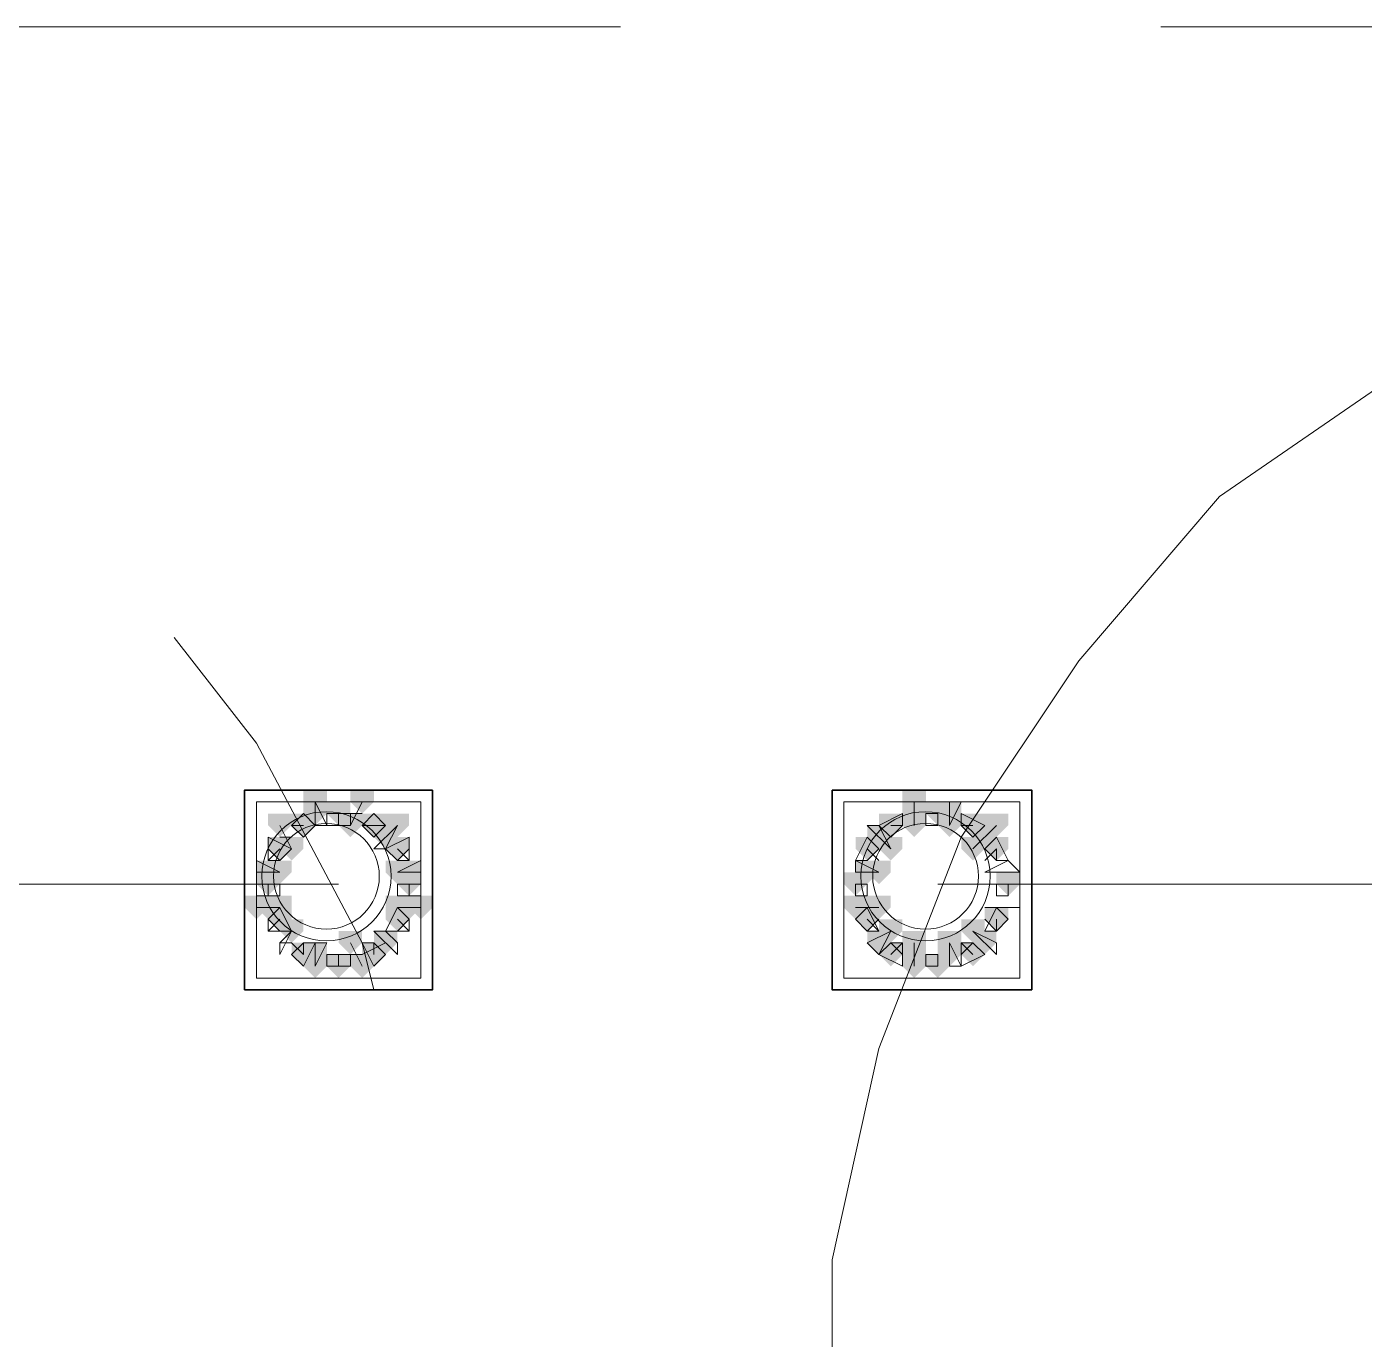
# Model space of a CAD drawing. Header units: millimetres. Extents: x 2315 to 4619, y 1334 to 1897.
# Drawn here: x 3811.87 to 3818.82, y 1554.84 to 1561.67 of the extents above; entities that cross this region are included whole.
import ezdxf

# ---------------------------------------------------------------- set-up
doc = ezdxf.new("R2010")
doc.units = ezdxf.units.MM
doc.linetypes.add('PDF_IMPORT', pattern=[1, 0.8, -0.2])
for name, color, linetype, true_color in [('PDF_10', 7, 'Continuous', 0x00b85c), ('PDF_AXIS', 7, 'Continuous', 0x00b85c), ('PDF_柱构件', 7, 'Continuous', 0x00b85c), ('PDF_转运站初步方案', 7, 'Continuous', 0x00b85c)]:
    doc.layers.add(name, color=color, linetype=linetype, true_color=true_color)
doc.layers.add('PDF_中心线层', color=1, linetype='Continuous')
doc.layers.add('PDF_粗实线层', color=7, linetype='Continuous')

msp = doc.modelspace()

# ---------------------------------------------------------------- hatches: boundary and pattern name
at = {"layer": 'PDF_10', "transparency": 33554559}
for points in [[(3813.4873, 1557.6385), (3813.4262, 1557.6385), (3813.4262, 1557.5774), (3813.4873, 1557.5163), (3813.5484, 1557.5774), (3813.5484, 1557.6385)], [(3813.4873, 1557.6385), (3813.4262, 1557.6385), (3813.4262, 1557.5774), (3813.4873, 1557.5163), (3813.5484, 1557.5774), (3813.5484, 1557.6385)], [(3816.6025, 1557.6385), (3816.5414, 1557.6385), (3816.5414, 1557.5774), (3816.6025, 1557.5163), (3816.6635, 1557.5774), (3816.6635, 1557.6385)], [(3816.6025, 1557.6385), (3816.5414, 1557.6385), (3816.5414, 1557.5774), (3816.6025, 1557.5163), (3816.6635, 1557.5774), (3816.6635, 1557.6385)], [(3813.3041, 1557.5774), (3813.243, 1557.5774), (3813.243, 1557.5163), (3813.3041, 1557.4552), (3813.3652, 1557.5163), (3813.3652, 1557.5774)], [(3813.3041, 1557.5774), (3813.243, 1557.5774), (3813.243, 1557.5163), (3813.3041, 1557.4552), (3813.3652, 1557.5163), (3813.3652, 1557.5774)], [(3813.3041, 1557.5774), (3813.243, 1557.5774), (3813.243, 1557.5163), (3813.3041, 1557.4552), (3813.3652, 1557.5163), (3813.3652, 1557.5774)], [(3813.6706, 1557.5774), (3813.6095, 1557.5774), (3813.6095, 1557.5163), (3813.6706, 1557.4552), (3813.7316, 1557.5163), (3813.7316, 1557.5774)], [(3813.6706, 1557.5774), (3813.6095, 1557.5774), (3813.6095, 1557.5163), (3813.6706, 1557.4552), (3813.7316, 1557.5163), (3813.7316, 1557.5774)], [(3813.6706, 1557.5774), (3813.6095, 1557.5774), (3813.6095, 1557.5163), (3813.6706, 1557.4552), (3813.7316, 1557.5163), (3813.7316, 1557.5774)], [(3816.3581, 1557.5774), (3816.297, 1557.5774), (3816.297, 1557.5163), (3816.3581, 1557.4552), (3816.4192, 1557.5163), (3816.4192, 1557.5774)], [(3816.3581, 1557.5774), (3816.297, 1557.5774), (3816.297, 1557.5163), (3816.3581, 1557.4552), (3816.4192, 1557.5163), (3816.4192, 1557.5774)], [(3816.7857, 1557.5774), (3816.7246, 1557.5774), (3816.7246, 1557.5163), (3816.7857, 1557.4552), (3816.8468, 1557.5163), (3816.8468, 1557.5774)], [(3816.7857, 1557.5774), (3816.7246, 1557.5774), (3816.7246, 1557.5163), (3816.7857, 1557.4552), (3816.8468, 1557.5163), (3816.8468, 1557.5774)], [(3813.1819, 1557.4552), (3813.1208, 1557.4552), (3813.1208, 1557.3941), (3813.1819, 1557.333), (3813.243, 1557.3941), (3813.243, 1557.4552)], [(3813.1819, 1557.4552), (3813.1208, 1557.4552), (3813.1208, 1557.3941), (3813.1819, 1557.333), (3813.243, 1557.3941), (3813.243, 1557.4552)], [(3813.7927, 1557.4552), (3813.7316, 1557.4552), (3813.7316, 1557.3941), (3813.7927, 1557.333), (3813.8538, 1557.3941), (3813.8538, 1557.4552)], [(3813.7927, 1557.4552), (3813.7316, 1557.4552), (3813.7316, 1557.3941), (3813.7927, 1557.333), (3813.8538, 1557.3941), (3813.8538, 1557.4552)], [(3816.236, 1557.4552), (3816.1749, 1557.4552), (3816.1749, 1557.3941), (3816.236, 1557.333), (3816.297, 1557.3941), (3816.297, 1557.4552)], [(3816.236, 1557.4552), (3816.1749, 1557.4552), (3816.1749, 1557.3941), (3816.236, 1557.333), (3816.297, 1557.3941), (3816.297, 1557.4552)], [(3816.9079, 1557.4552), (3816.8468, 1557.4552), (3816.8468, 1557.3941), (3816.9079, 1557.333), (3816.9689, 1557.3941), (3816.9689, 1557.4552)], [(3816.9079, 1557.4552), (3816.8468, 1557.4552), (3816.8468, 1557.3941), (3816.9079, 1557.333), (3816.9689, 1557.3941), (3816.9689, 1557.4552)], [(3813.1208, 1557.272), (3813.0597, 1557.272), (3813.0597, 1557.2109), (3813.1208, 1557.1498), (3813.1819, 1557.2109), (3813.1819, 1557.272)], [(3813.1208, 1557.272), (3813.0597, 1557.272), (3813.0597, 1557.2109), (3813.1208, 1557.1498), (3813.1819, 1557.2109), (3813.1819, 1557.272)], [(3813.8538, 1557.272), (3813.7927, 1557.272), (3813.7927, 1557.2109), (3813.8538, 1557.1498), (3813.9149, 1557.2109), (3813.9149, 1557.272)], [(3813.8538, 1557.272), (3813.7927, 1557.272), (3813.7927, 1557.2109), (3813.8538, 1557.1498), (3813.9149, 1557.2109), (3813.9149, 1557.272)], [(3813.8538, 1557.272), (3813.7927, 1557.272), (3813.7927, 1557.2109), (3813.8538, 1557.1498), (3813.9149, 1557.2109), (3813.9149, 1557.272)], [(3816.1749, 1557.272), (3816.1138, 1557.272), (3816.1138, 1557.2109), (3816.1749, 1557.1498), (3816.236, 1557.2109), (3816.236, 1557.272)], [(3816.1749, 1557.272), (3816.1138, 1557.272), (3816.1138, 1557.2109), (3816.1749, 1557.1498), (3816.236, 1557.2109), (3816.236, 1557.272)], [(3816.9689, 1557.272), (3816.9079, 1557.272), (3816.9079, 1557.2109), (3816.9689, 1557.1498), (3817.03, 1557.2109), (3817.03, 1557.272)], [(3816.9689, 1557.272), (3816.9079, 1557.272), (3816.9079, 1557.2109), (3816.9689, 1557.1498), (3817.03, 1557.2109), (3817.03, 1557.272)], [(3813.1819, 1557.0887), (3813.1208, 1557.0887), (3813.1208, 1557.0276), (3813.1819, 1556.9666), (3813.243, 1557.0276), (3813.243, 1557.0887)], [(3813.1819, 1557.0887), (3813.1208, 1557.0887), (3813.1208, 1557.0276), (3813.1819, 1556.9666), (3813.243, 1557.0276), (3813.243, 1557.0887)], [(3813.7927, 1557.0887), (3813.7316, 1557.0887), (3813.7316, 1557.0276), (3813.7927, 1556.9666), (3813.8538, 1557.0276), (3813.8538, 1557.0887)], [(3813.7927, 1557.0887), (3813.7316, 1557.0887), (3813.7316, 1557.0276), (3813.7927, 1556.9666), (3813.8538, 1557.0276), (3813.8538, 1557.0887)], [(3816.236, 1557.0887), (3816.1749, 1557.0887), (3816.1749, 1557.0276), (3816.236, 1556.9666), (3816.297, 1557.0276), (3816.297, 1557.0887)], [(3816.236, 1557.0887), (3816.1749, 1557.0887), (3816.1749, 1557.0276), (3816.236, 1556.9666), (3816.297, 1557.0276), (3816.297, 1557.0887)], [(3816.9079, 1557.0887), (3816.8468, 1557.0887), (3816.8468, 1557.0276), (3816.9079, 1556.9666), (3816.9689, 1557.0276), (3816.9689, 1557.0887)], [(3816.9079, 1557.0887), (3816.8468, 1557.0887), (3816.8468, 1557.0276), (3816.9079, 1556.9666), (3816.9689, 1557.0276), (3816.9689, 1557.0887)], [(3813.3041, 1556.9055), (3813.243, 1556.9055), (3813.243, 1556.8444), (3813.3041, 1556.7833), (3813.3652, 1556.8444), (3813.3652, 1556.9055)], [(3813.3041, 1556.9055), (3813.243, 1556.9055), (3813.243, 1556.8444), (3813.3041, 1556.7833), (3813.3652, 1556.8444), (3813.3652, 1556.9055)], [(3813.6706, 1556.9055), (3813.6095, 1556.9055), (3813.6095, 1556.8444), (3813.6706, 1556.7833), (3813.7316, 1556.8444), (3813.7316, 1556.9055)], [(3813.6706, 1556.9055), (3813.6095, 1556.9055), (3813.6095, 1556.8444), (3813.6706, 1556.7833), (3813.7316, 1556.8444), (3813.7316, 1556.9055)], [(3816.3581, 1556.9055), (3816.297, 1556.9055), (3816.297, 1556.8444), (3816.3581, 1556.7833), (3816.4192, 1556.8444), (3816.4192, 1556.9055)], [(3816.3581, 1556.9055), (3816.297, 1556.9055), (3816.297, 1556.8444), (3816.3581, 1556.7833), (3816.4192, 1556.8444), (3816.4192, 1556.9055)], [(3816.7857, 1556.9055), (3816.7246, 1556.9055), (3816.7246, 1556.8444), (3816.7857, 1556.7833), (3816.8468, 1556.8444), (3816.8468, 1556.9055)], [(3816.7857, 1556.9055), (3816.7246, 1556.9055), (3816.7246, 1556.8444), (3816.7857, 1556.7833), (3816.8468, 1556.8444), (3816.8468, 1556.9055)], [(3813.4873, 1556.8444), (3813.4262, 1556.8444), (3813.4262, 1556.7833), (3813.4873, 1556.7222), (3813.5484, 1556.7833), (3813.5484, 1556.8444)], [(3813.4873, 1556.8444), (3813.4262, 1556.8444), (3813.4262, 1556.7833), (3813.4873, 1556.7222), (3813.5484, 1556.7833), (3813.5484, 1556.8444)], [(3816.6025, 1556.8444), (3816.5414, 1556.8444), (3816.5414, 1556.7833), (3816.6025, 1556.7222), (3816.6635, 1556.7833), (3816.6635, 1556.8444)], [(3816.6025, 1556.8444), (3816.5414, 1556.8444), (3816.5414, 1556.7833), (3816.6025, 1556.7222), (3816.6635, 1556.7833), (3816.6635, 1556.8444)]]:
    msp.add_hatch(color=6, dxfattribs=at).paths.add_polyline_path(points)
at = {"layer": 'PDF_柱构件', "transparency": 33554559}
for points in [[(3813.3652, 1557.6995), (3813.3041, 1557.6995), (3813.3041, 1557.6385), (3813.3652, 1557.5774), (3813.4262, 1557.6385), (3813.4262, 1557.6995)], [(3813.6095, 1557.6995), (3813.5484, 1557.6995), (3813.5484, 1557.6385), (3813.6095, 1557.5774), (3813.6706, 1557.6385), (3813.6706, 1557.6995)], [(3816.4803, 1557.6995), (3816.4192, 1557.6995), (3816.4192, 1557.6385), (3816.4803, 1557.5774), (3816.5414, 1557.6385), (3816.5414, 1557.6995)], [(3813.3652, 1557.6385), (3813.3041, 1557.6385), (3813.3041, 1557.5774), (3813.3652, 1557.5163), (3813.4262, 1557.5774), (3813.4262, 1557.6385)], [(3816.4803, 1557.6385), (3816.4192, 1557.6385), (3816.4192, 1557.5774), (3816.4803, 1557.5163), (3816.5414, 1557.5774), (3816.5414, 1557.6385)], [(3816.6635, 1557.6385), (3816.6025, 1557.6385), (3816.6025, 1557.5774), (3816.6635, 1557.5163), (3816.7246, 1557.5774), (3816.7246, 1557.6385)], [(3813.1819, 1557.5774), (3813.1208, 1557.5774), (3813.1208, 1557.5163), (3813.1819, 1557.4552), (3813.243, 1557.5163), (3813.243, 1557.5774)], [(3813.5484, 1557.5774), (3813.4873, 1557.5774), (3813.4873, 1557.5163), (3813.5484, 1557.4552), (3813.6095, 1557.5163), (3813.6095, 1557.5774)], [(3813.7927, 1557.5774), (3813.7316, 1557.5774), (3813.7316, 1557.5163), (3813.7927, 1557.4552), (3813.8538, 1557.5163), (3813.8538, 1557.5774)], [(3816.4803, 1557.5774), (3816.4192, 1557.5774), (3816.4192, 1557.5163), (3816.4803, 1557.4552), (3816.5414, 1557.5163), (3816.5414, 1557.5774)], [(3816.6635, 1557.5774), (3816.6025, 1557.5774), (3816.6025, 1557.5163), (3816.6635, 1557.4552), (3816.7246, 1557.5163), (3816.7246, 1557.5774)], [(3816.9079, 1557.5774), (3816.8468, 1557.5774), (3816.8468, 1557.5163), (3816.9079, 1557.4552), (3816.9689, 1557.5163), (3816.9689, 1557.5774)], [(3813.7316, 1557.5163), (3813.6706, 1557.5163), (3813.6706, 1557.4552), (3813.7316, 1557.3941), (3813.7927, 1557.4552), (3813.7927, 1557.5163)], [(3816.297, 1557.5163), (3816.236, 1557.5163), (3816.236, 1557.4552), (3816.297, 1557.3941), (3816.3581, 1557.4552), (3816.3581, 1557.5163)], [(3816.8468, 1557.5163), (3816.7857, 1557.5163), (3816.7857, 1557.4552), (3816.8468, 1557.3941), (3816.9079, 1557.4552), (3816.9079, 1557.5163)], [(3813.243, 1557.4552), (3813.1819, 1557.4552), (3813.1819, 1557.3941), (3813.243, 1557.333), (3813.3041, 1557.3941), (3813.3041, 1557.4552)], [(3816.3581, 1557.4552), (3816.297, 1557.4552), (3816.297, 1557.3941), (3816.3581, 1557.333), (3816.4192, 1557.3941), (3816.4192, 1557.4552)], [(3816.7857, 1557.4552), (3816.7246, 1557.4552), (3816.7246, 1557.3941), (3816.7857, 1557.333), (3816.8468, 1557.3941), (3816.8468, 1557.4552)], [(3813.1208, 1557.333), (3813.0597, 1557.333), (3813.0597, 1557.272), (3813.1208, 1557.2109), (3813.1819, 1557.272), (3813.1819, 1557.333)], [(3813.1819, 1557.333), (3813.1208, 1557.333), (3813.1208, 1557.272), (3813.1819, 1557.2109), (3813.243, 1557.272), (3813.243, 1557.333)], [(3813.7927, 1557.333), (3813.7316, 1557.333), (3813.7316, 1557.272), (3813.7927, 1557.2109), (3813.8538, 1557.272), (3813.8538, 1557.333)], [(3813.8538, 1557.333), (3813.7927, 1557.333), (3813.7927, 1557.272), (3813.8538, 1557.2109), (3813.9149, 1557.272), (3813.9149, 1557.333)], [(3816.236, 1557.333), (3816.1749, 1557.333), (3816.1749, 1557.272), (3816.236, 1557.2109), (3816.297, 1557.272), (3816.297, 1557.333)], [(3816.297, 1557.333), (3816.236, 1557.333), (3816.236, 1557.272), (3816.297, 1557.2109), (3816.3581, 1557.272), (3816.3581, 1557.333)], [(3813.0597, 1557.1498), (3812.9987, 1557.1498), (3812.9987, 1557.0887), (3813.0597, 1557.0276), (3813.1208, 1557.0887), (3813.1208, 1557.1498)], [(3813.1208, 1557.1498), (3813.0597, 1557.1498), (3813.0597, 1557.0887), (3813.1208, 1557.0276), (3813.1819, 1557.0887), (3813.1819, 1557.1498)], [(3813.1819, 1557.1498), (3813.1208, 1557.1498), (3813.1208, 1557.0887), (3813.1819, 1557.0276), (3813.243, 1557.0887), (3813.243, 1557.1498)], [(3813.7927, 1557.1498), (3813.7316, 1557.1498), (3813.7316, 1557.0887), (3813.7927, 1557.0276), (3813.8538, 1557.0887), (3813.8538, 1557.1498)], [(3813.8538, 1557.1498), (3813.7927, 1557.1498), (3813.7927, 1557.0887), (3813.8538, 1557.0276), (3813.9149, 1557.0887), (3813.9149, 1557.1498)], [(3813.9149, 1557.1498), (3813.8538, 1557.1498), (3813.8538, 1557.0887), (3813.9149, 1557.0276), (3813.976, 1557.0887), (3813.976, 1557.1498)], [(3816.1749, 1557.1498), (3816.1138, 1557.1498), (3816.1138, 1557.0887), (3816.1749, 1557.0276), (3816.236, 1557.0887), (3816.236, 1557.1498)], [(3816.236, 1557.1498), (3816.1749, 1557.1498), (3816.1749, 1557.0887), (3816.236, 1557.0276), (3816.297, 1557.0887), (3816.297, 1557.1498)], [(3816.297, 1557.1498), (3816.236, 1557.1498), (3816.236, 1557.0887), (3816.297, 1557.0276), (3816.3581, 1557.0887), (3816.3581, 1557.1498)], [(3813.243, 1557.0276), (3813.1819, 1557.0276), (3813.1819, 1556.9666), (3813.243, 1556.9055), (3813.3041, 1556.9666), (3813.3041, 1557.0276)], [(3816.3581, 1557.0276), (3816.297, 1557.0276), (3816.297, 1556.9666), (3816.3581, 1556.9055), (3816.4192, 1556.9666), (3816.4192, 1557.0276)], [(3816.7857, 1557.0276), (3816.7246, 1557.0276), (3816.7246, 1556.9666), (3816.7857, 1556.9055), (3816.8468, 1556.9666), (3816.8468, 1557.0276)], [(3813.5484, 1556.9666), (3813.4873, 1556.9666), (3813.4873, 1556.9055), (3813.5484, 1556.8444), (3813.6095, 1556.9055), (3813.6095, 1556.9666)], [(3813.7316, 1556.9666), (3813.6706, 1556.9666), (3813.6706, 1556.9055), (3813.7316, 1556.8444), (3813.7927, 1556.9055), (3813.7927, 1556.9666)], [(3816.297, 1556.9666), (3816.236, 1556.9666), (3816.236, 1556.9055), (3816.297, 1556.8444), (3816.3581, 1556.9055), (3816.3581, 1556.9666)], [(3816.4803, 1556.9666), (3816.4192, 1556.9666), (3816.4192, 1556.9055), (3816.4803, 1556.8444), (3816.5414, 1556.9055), (3816.5414, 1556.9666)], [(3816.6635, 1556.9666), (3816.6025, 1556.9666), (3816.6025, 1556.9055), (3816.6635, 1556.8444), (3816.7246, 1556.9055), (3816.7246, 1556.9666)], [(3816.8468, 1556.9666), (3816.7857, 1556.9666), (3816.7857, 1556.9055), (3816.8468, 1556.8444), (3816.9079, 1556.9055), (3816.9079, 1556.9666)], [(3813.3652, 1556.9055), (3813.3041, 1556.9055), (3813.3041, 1556.8444), (3813.3652, 1556.7833), (3813.4262, 1556.8444), (3813.4262, 1556.9055)], [(3816.4803, 1556.9055), (3816.4192, 1556.9055), (3816.4192, 1556.8444), (3816.4803, 1556.7833), (3816.5414, 1556.8444), (3816.5414, 1556.9055)], [(3816.6635, 1556.9055), (3816.6025, 1556.9055), (3816.6025, 1556.8444), (3816.6635, 1556.7833), (3816.7246, 1556.8444), (3816.7246, 1556.9055)], [(3813.3652, 1556.8444), (3813.3041, 1556.8444), (3813.3041, 1556.7833), (3813.3652, 1556.7222), (3813.4262, 1556.7833), (3813.4262, 1556.8444)], [(3813.6095, 1556.8444), (3813.5484, 1556.8444), (3813.5484, 1556.7833), (3813.6095, 1556.7222), (3813.6706, 1556.7833), (3813.6706, 1556.8444)], [(3816.4803, 1556.8444), (3816.4192, 1556.8444), (3816.4192, 1556.7833), (3816.4803, 1556.7222), (3816.5414, 1556.7833), (3816.5414, 1556.8444)]]:
    msp.add_hatch(color=6, dxfattribs=at).paths.add_polyline_path(points)
at = {"layer": 'PDF_转运站初步方案', "transparency": 33554559}
for points in [[(3813.4873, 1557.6385), (3813.4262, 1557.6385), (3813.4262, 1557.5774), (3813.4873, 1557.5163), (3813.5484, 1557.5774), (3813.5484, 1557.6385)], [(3813.4873, 1557.6385), (3813.4262, 1557.6385), (3813.4262, 1557.5774), (3813.4873, 1557.5163), (3813.5484, 1557.5774), (3813.5484, 1557.6385)], [(3816.6025, 1557.6385), (3816.5414, 1557.6385), (3816.5414, 1557.5774), (3816.6025, 1557.5163), (3816.6635, 1557.5774), (3816.6635, 1557.6385)], [(3816.6025, 1557.6385), (3816.5414, 1557.6385), (3816.5414, 1557.5774), (3816.6025, 1557.5163), (3816.6635, 1557.5774), (3816.6635, 1557.6385)], [(3813.3041, 1557.5774), (3813.243, 1557.5774), (3813.243, 1557.5163), (3813.3041, 1557.4552), (3813.3652, 1557.5163), (3813.3652, 1557.5774)], [(3813.3041, 1557.5774), (3813.243, 1557.5774), (3813.243, 1557.5163), (3813.3041, 1557.4552), (3813.3652, 1557.5163), (3813.3652, 1557.5774)], [(3813.6706, 1557.5774), (3813.6095, 1557.5774), (3813.6095, 1557.5163), (3813.6706, 1557.4552), (3813.7316, 1557.5163), (3813.7316, 1557.5774)], [(3813.6706, 1557.5774), (3813.6095, 1557.5774), (3813.6095, 1557.5163), (3813.6706, 1557.4552), (3813.7316, 1557.5163), (3813.7316, 1557.5774)], [(3816.3581, 1557.5774), (3816.297, 1557.5774), (3816.297, 1557.5163), (3816.3581, 1557.4552), (3816.4192, 1557.5163), (3816.4192, 1557.5774)], [(3816.3581, 1557.5774), (3816.297, 1557.5774), (3816.297, 1557.5163), (3816.3581, 1557.4552), (3816.4192, 1557.5163), (3816.4192, 1557.5774)], [(3816.7857, 1557.5774), (3816.7246, 1557.5774), (3816.7246, 1557.5163), (3816.7857, 1557.4552), (3816.8468, 1557.5163), (3816.8468, 1557.5774)], [(3816.7857, 1557.5774), (3816.7246, 1557.5774), (3816.7246, 1557.5163), (3816.7857, 1557.4552), (3816.8468, 1557.5163), (3816.8468, 1557.5774)], [(3813.1819, 1557.4552), (3813.1208, 1557.4552), (3813.1208, 1557.3941), (3813.1819, 1557.333), (3813.243, 1557.3941), (3813.243, 1557.4552)], [(3813.1819, 1557.4552), (3813.1208, 1557.4552), (3813.1208, 1557.3941), (3813.1819, 1557.333), (3813.243, 1557.3941), (3813.243, 1557.4552)], [(3813.7927, 1557.4552), (3813.7316, 1557.4552), (3813.7316, 1557.3941), (3813.7927, 1557.333), (3813.8538, 1557.3941), (3813.8538, 1557.4552)], [(3813.7927, 1557.4552), (3813.7316, 1557.4552), (3813.7316, 1557.3941), (3813.7927, 1557.333), (3813.8538, 1557.3941), (3813.8538, 1557.4552)], [(3816.236, 1557.4552), (3816.1749, 1557.4552), (3816.1749, 1557.3941), (3816.236, 1557.333), (3816.297, 1557.3941), (3816.297, 1557.4552)], [(3816.236, 1557.4552), (3816.1749, 1557.4552), (3816.1749, 1557.3941), (3816.236, 1557.333), (3816.297, 1557.3941), (3816.297, 1557.4552)], [(3816.9079, 1557.4552), (3816.8468, 1557.4552), (3816.8468, 1557.3941), (3816.9079, 1557.333), (3816.9689, 1557.3941), (3816.9689, 1557.4552)], [(3816.9079, 1557.4552), (3816.8468, 1557.4552), (3816.8468, 1557.3941), (3816.9079, 1557.333), (3816.9689, 1557.3941), (3816.9689, 1557.4552)], [(3813.1208, 1557.272), (3813.0597, 1557.272), (3813.0597, 1557.2109), (3813.1208, 1557.1498), (3813.1819, 1557.2109), (3813.1819, 1557.272)], [(3813.1208, 1557.272), (3813.0597, 1557.272), (3813.0597, 1557.2109), (3813.1208, 1557.1498), (3813.1819, 1557.2109), (3813.1819, 1557.272)], [(3813.8538, 1557.272), (3813.7927, 1557.272), (3813.7927, 1557.2109), (3813.8538, 1557.1498), (3813.9149, 1557.2109), (3813.9149, 1557.272)], [(3813.8538, 1557.272), (3813.7927, 1557.272), (3813.7927, 1557.2109), (3813.8538, 1557.1498), (3813.9149, 1557.2109), (3813.9149, 1557.272)], [(3816.1749, 1557.272), (3816.1138, 1557.272), (3816.1138, 1557.2109), (3816.1749, 1557.1498), (3816.236, 1557.2109), (3816.236, 1557.272)], [(3816.1749, 1557.272), (3816.1138, 1557.272), (3816.1138, 1557.2109), (3816.1749, 1557.1498), (3816.236, 1557.2109), (3816.236, 1557.272)], [(3816.9689, 1557.272), (3816.9079, 1557.272), (3816.9079, 1557.2109), (3816.9689, 1557.1498), (3817.03, 1557.2109), (3817.03, 1557.272)], [(3816.9689, 1557.272), (3816.9079, 1557.272), (3816.9079, 1557.2109), (3816.9689, 1557.1498), (3817.03, 1557.2109), (3817.03, 1557.272)], [(3813.1819, 1557.0887), (3813.1208, 1557.0887), (3813.1208, 1557.0276), (3813.1819, 1556.9666), (3813.243, 1557.0276), (3813.243, 1557.0887)], [(3813.1819, 1557.0887), (3813.1208, 1557.0887), (3813.1208, 1557.0276), (3813.1819, 1556.9666), (3813.243, 1557.0276), (3813.243, 1557.0887)], [(3813.7927, 1557.0887), (3813.7316, 1557.0887), (3813.7316, 1557.0276), (3813.7927, 1556.9666), (3813.8538, 1557.0276), (3813.8538, 1557.0887)], [(3813.7927, 1557.0887), (3813.7316, 1557.0887), (3813.7316, 1557.0276), (3813.7927, 1556.9666), (3813.8538, 1557.0276), (3813.8538, 1557.0887)], [(3816.236, 1557.0887), (3816.1749, 1557.0887), (3816.1749, 1557.0276), (3816.236, 1556.9666), (3816.297, 1557.0276), (3816.297, 1557.0887)], [(3816.236, 1557.0887), (3816.1749, 1557.0887), (3816.1749, 1557.0276), (3816.236, 1556.9666), (3816.297, 1557.0276), (3816.297, 1557.0887)], [(3816.9079, 1557.0887), (3816.8468, 1557.0887), (3816.8468, 1557.0276), (3816.9079, 1556.9666), (3816.9689, 1557.0276), (3816.9689, 1557.0887)], [(3816.9079, 1557.0887), (3816.8468, 1557.0887), (3816.8468, 1557.0276), (3816.9079, 1556.9666), (3816.9689, 1557.0276), (3816.9689, 1557.0887)], [(3813.3041, 1556.9055), (3813.243, 1556.9055), (3813.243, 1556.8444), (3813.3041, 1556.7833), (3813.3652, 1556.8444), (3813.3652, 1556.9055)], [(3813.3041, 1556.9055), (3813.243, 1556.9055), (3813.243, 1556.8444), (3813.3041, 1556.7833), (3813.3652, 1556.8444), (3813.3652, 1556.9055)], [(3813.6706, 1556.9055), (3813.6095, 1556.9055), (3813.6095, 1556.8444), (3813.6706, 1556.7833), (3813.7316, 1556.8444), (3813.7316, 1556.9055)], [(3813.6706, 1556.9055), (3813.6095, 1556.9055), (3813.6095, 1556.8444), (3813.6706, 1556.7833), (3813.7316, 1556.8444), (3813.7316, 1556.9055)], [(3816.3581, 1556.9055), (3816.297, 1556.9055), (3816.297, 1556.8444), (3816.3581, 1556.7833), (3816.4192, 1556.8444), (3816.4192, 1556.9055)], [(3816.3581, 1556.9055), (3816.297, 1556.9055), (3816.297, 1556.8444), (3816.3581, 1556.7833), (3816.4192, 1556.8444), (3816.4192, 1556.9055)], [(3816.7857, 1556.9055), (3816.7246, 1556.9055), (3816.7246, 1556.8444), (3816.7857, 1556.7833), (3816.8468, 1556.8444), (3816.8468, 1556.9055)], [(3816.7857, 1556.9055), (3816.7246, 1556.9055), (3816.7246, 1556.8444), (3816.7857, 1556.7833), (3816.8468, 1556.8444), (3816.8468, 1556.9055)], [(3813.4873, 1556.8444), (3813.4262, 1556.8444), (3813.4262, 1556.7833), (3813.4873, 1556.7222), (3813.5484, 1556.7833), (3813.5484, 1556.8444)], [(3813.4873, 1556.8444), (3813.4262, 1556.8444), (3813.4262, 1556.7833), (3813.4873, 1556.7222), (3813.5484, 1556.7833), (3813.5484, 1556.8444)], [(3816.6025, 1556.8444), (3816.5414, 1556.8444), (3816.5414, 1556.7833), (3816.6025, 1556.7222), (3816.6635, 1556.7833), (3816.6635, 1556.8444)], [(3816.6025, 1556.8444), (3816.5414, 1556.8444), (3816.5414, 1556.7833), (3816.6025, 1556.7222), (3816.6635, 1556.7833), (3816.6635, 1556.8444)]]:
    msp.add_hatch(color=6, dxfattribs=at).paths.add_polyline_path(points)

# ---------------------------------------------------------------- linework, layer by layer
at = {"layer": 'PDF_10', "color": 6, "lineweight": 18}
for points in [[(3813.5484, 1557.5774), (3813.4262, 1557.5774)], [(3813.4873, 1557.5163), (3813.4873, 1557.5774)], [(3816.5414, 1557.5774), (3816.6025, 1557.5774), (3816.6025, 1557.5163)], [(3813.3041, 1557.5163), (3813.243, 1557.5163)], [(3813.7316, 1557.5163), (3813.6095, 1557.5163)], [(3816.3581, 1557.5163), (3816.4192, 1557.5163), (3816.3581, 1557.5163)], [(3816.7857, 1557.5163), (3816.7246, 1557.5163), (3816.7857, 1557.5163)], [(3813.1819, 1557.3941), (3813.1208, 1557.333)], [(3813.1819, 1557.333), (3813.1208, 1557.3941)], [(3813.8538, 1557.333), (3813.7927, 1557.3941)], [(3813.7927, 1557.333), (3813.8538, 1557.3941)], [(3816.236, 1557.333), (3816.297, 1557.3941)], [(3816.297, 1557.333), (3816.236, 1557.3941)], [(3816.8468, 1557.333), (3816.9079, 1557.3941), (3816.9079, 1557.333)], [(3813.0597, 1557.2109), (3813.1208, 1557.2109), (3813.1208, 1557.1498)], [(3813.8538, 1557.1498), (3813.8538, 1557.2109)], [(3816.1749, 1557.1498), (3816.1749, 1557.2109), (3816.236, 1557.2109)], [(3816.9079, 1557.2109), (3816.9689, 1557.2109), (3816.9689, 1557.1498)], [(3813.1208, 1557.0276), (3813.1819, 1556.9666)], [(3813.1819, 1557.0276), (3813.1208, 1556.9666)], [(3813.7927, 1556.9666), (3813.8538, 1557.0276)], [(3813.7927, 1557.0276), (3813.8538, 1556.9666)], [(3816.297, 1556.9666), (3816.236, 1557.0276)], [(3816.297, 1557.0276), (3816.236, 1556.9666)], [(3816.9079, 1557.0276), (3816.9079, 1556.9666), (3816.8468, 1557.0276)], [(3813.243, 1556.9055), (3813.3041, 1556.8444), (3813.3041, 1556.9055)], [(3813.6095, 1556.8444), (3813.7316, 1556.9055)], [(3813.6706, 1556.9055), (3813.6706, 1556.8444)], [(3816.4192, 1556.8444), (3816.3581, 1556.9055)], [(3816.4192, 1556.9055), (3816.3581, 1556.8444)], [(3816.7857, 1556.9055), (3816.7246, 1556.8444)], [(3816.7246, 1556.9055), (3816.7857, 1556.8444)], [(3813.4873, 1556.8444), (3813.4873, 1556.7833)], [(3816.6025, 1556.8444), (3816.6025, 1556.7833), (3816.5414, 1556.7833)], [(3813.4262, 1556.7833), (3813.5484, 1556.7833)]]:
    msp.add_lwpolyline(points, dxfattribs=at)
at = {"layer": 'PDF_AXIS', "color": 6, "lineweight": 18}
for points in [[(3813.9149, 1557.6385), (3813.9149, 1556.7222), (3813.0597, 1556.7222), (3813.0597, 1557.6385)], [(3816.1138, 1557.6385), (3816.1138, 1556.7222), (3817.03, 1556.7222), (3817.03, 1557.6385)]]:
    msp.add_lwpolyline(points, close=True, dxfattribs=at)
at = {"layer": 'PDF_中心线层', "color": 5, "linetype": 'PDF_IMPORT', "lineweight": 18, "ltscale": 14.048656}
msp.add_lwpolyline([(3773.0516, 1534.672), (3843.0506, 1534.672), (3843.0506, 1561.6698), (3773.0516, 1561.6698), (3773.0516, 1534.672)], dxfattribs=at)
at = {"layer": 'PDF_中心线层', "color": 6, "lineweight": 18}
for points in [[(3816.0527, 1554.7066), (3816.0527, 1555.2563), (3816.297, 1556.3557), (3816.7246, 1557.4552), (3817.3354, 1558.3714), (3818.0684, 1559.2266), (3819.0457, 1559.8985), (3820.0841, 1560.3871), (3821.1835, 1560.6314), (3822.283, 1560.6925), (3823.4435, 1560.5093), (3824.543, 1560.1428), (3825.0316, 1559.8374)], [(3812.6322, 1558.4936), (3813.0597, 1557.9439), (3813.6095, 1556.9055), (3813.6706, 1556.6612)], [(3802.5538, 1557.2109), (3813.4873, 1557.2109)], [(3816.6025, 1557.2109), (3827.4749, 1557.2109)]]:
    msp.add_lwpolyline(points, dxfattribs=at)
at = {"layer": 'PDF_柱构件', "color": 6, "lineweight": 18}
for points in [[(3813.3652, 1557.6385), (3813.4262, 1557.5163), (3813.3652, 1557.5163)], [(3813.6095, 1557.6385), (3813.5484, 1557.5163)], [(3816.4803, 1557.6385), (3816.4803, 1557.5163)], [(3816.6635, 1557.6385), (3816.6635, 1557.5163), (3816.7246, 1557.6385)], [(3813.3652, 1557.5163), (3813.3041, 1557.4552), (3813.243, 1557.5163), (3813.3041, 1557.5774)], [(3813.5484, 1557.5163), (3813.4262, 1557.5163), (3813.4262, 1557.5774), (3813.5484, 1557.5774)], [(3813.6706, 1557.4552), (3813.6095, 1557.5163), (3813.6706, 1557.5774), (3813.7316, 1557.5163)], [(3816.3581, 1557.4552), (3816.4192, 1557.5163), (3816.4192, 1557.5774), (3816.297, 1557.5163)], [(3816.5414, 1557.5163), (3816.6025, 1557.5163), (3816.6025, 1557.5774), (3816.5414, 1557.5774)], [(3816.7246, 1557.5163), (3816.7857, 1557.4552), (3816.8468, 1557.5163), (3816.7246, 1557.5774)], [(3813.1819, 1557.5163), (3813.243, 1557.3941)], [(3813.7927, 1557.5163), (3813.7316, 1557.3941), (3813.6706, 1557.3941)], [(3816.236, 1557.5163), (3816.3581, 1557.3941), (3816.297, 1557.5163)], [(3816.9079, 1557.5163), (3816.7857, 1557.3941)], [(3813.243, 1557.3941), (3813.1819, 1557.333), (3813.1208, 1557.333), (3813.1208, 1557.4552)], [(3813.7927, 1557.333), (3813.7316, 1557.3941), (3813.8538, 1557.4552), (3813.8538, 1557.333)], [(3816.236, 1557.333), (3816.297, 1557.3941), (3816.236, 1557.4552), (3816.1749, 1557.333)], [(3816.8468, 1557.3941), (3816.9079, 1557.333), (3816.9689, 1557.333), (3816.9079, 1557.4552)], [(3813.0597, 1557.333), (3813.1819, 1557.272), (3813.0597, 1557.272)], [(3813.9149, 1557.272), (3813.7927, 1557.272), (3813.9149, 1557.333)], [(3816.1749, 1557.272), (3816.297, 1557.272), (3816.1749, 1557.333)], [(3816.9689, 1557.333), (3816.8468, 1557.272), (3816.9079, 1557.272), (3817.03, 1557.272)], [(3813.1819, 1557.2109), (3813.1819, 1557.1498), (3813.0597, 1557.1498), (3813.0597, 1557.2109)], [(3813.7927, 1557.1498), (3813.7927, 1557.2109), (3813.9149, 1557.2109), (3813.9149, 1557.1498)], [(3816.236, 1557.1498), (3816.236, 1557.2109), (3816.1749, 1557.2109), (3816.1749, 1557.1498)], [(3816.9079, 1557.2109), (3816.9079, 1557.1498), (3816.9689, 1557.1498), (3816.9689, 1557.2109)], [(3813.0597, 1557.0887), (3813.1819, 1557.0887)], [(3813.1819, 1557.0887), (3813.243, 1556.9666), (3813.1208, 1556.9666), (3813.1208, 1557.0276)], [(3813.7316, 1556.9666), (3813.7927, 1557.0887), (3813.8538, 1557.0276), (3813.8538, 1556.9666)], [(3813.9149, 1557.0887), (3813.7927, 1557.0887)], [(3816.1749, 1557.0887), (3816.297, 1557.0887)], [(3816.297, 1556.9666), (3816.236, 1557.0887), (3816.1749, 1557.0276), (3816.236, 1556.9666)], [(3817.03, 1557.0887), (3816.9079, 1557.0887), (3816.8468, 1557.0887), (3816.9689, 1557.0887)], [(3816.9079, 1557.0887), (3816.8468, 1556.9666), (3816.9079, 1556.9666), (3816.9689, 1557.0276)], [(3813.7927, 1556.8444), (3813.6706, 1556.9666), (3813.7316, 1556.9666), (3813.7927, 1556.9055)], [(3816.297, 1556.8444), (3816.3581, 1556.9666), (3816.236, 1556.9055)], [(3816.9079, 1556.9055), (3816.7857, 1556.9666), (3816.9079, 1556.8444)], [(3813.3041, 1556.9055), (3813.3652, 1556.9055), (3813.3041, 1556.7833), (3813.243, 1556.8444)], [(3813.3652, 1556.7833), (3813.3652, 1556.9055), (3813.4262, 1556.9055)], [(3813.6095, 1556.7833), (3813.5484, 1556.9055)], [(3813.6095, 1556.9055), (3813.6706, 1556.9055), (3813.7316, 1556.8444), (3813.6706, 1556.7833)], [(3816.4192, 1556.9055), (3816.3581, 1556.9055), (3816.297, 1556.8444), (3816.4192, 1556.7833)], [(3816.4803, 1556.7833), (3816.4803, 1556.9055)], [(3816.7246, 1556.7833), (3816.6635, 1556.9055), (3816.6635, 1556.7833)], [(3816.7857, 1556.9055), (3816.7246, 1556.9055), (3816.7246, 1556.7833), (3816.8468, 1556.8444)], [(3813.4262, 1556.8444), (3813.5484, 1556.8444), (3813.5484, 1556.7833), (3813.4262, 1556.7833)], [(3816.6025, 1556.8444), (3816.5414, 1556.8444), (3816.5414, 1556.7833), (3816.6025, 1556.7833)]]:
    msp.add_lwpolyline(points, close=True, dxfattribs=at)
for points in [[(3813.6095, 1557.5774), (3813.5484, 1557.5774)], [(3813.243, 1557.4552), (3813.1819, 1557.4552)], [(3816.9079, 1557.272), (3816.9689, 1557.272)], [(3816.9689, 1557.0887), (3816.9079, 1557.0887)], [(3813.1819, 1556.9055), (3813.243, 1556.9666), (3813.1819, 1556.8444), (3813.1819, 1556.9055), (3813.243, 1556.9055)], [(3813.5484, 1556.8444), (3813.6095, 1556.8444)]]:
    msp.add_lwpolyline(points, dxfattribs=at)
at = {"layer": 'PDF_粗实线层', "color": 6, "lineweight": 35}
for points in [[(3813.976, 1557.6995), (3813.976, 1556.6612), (3812.9987, 1556.6612), (3812.9987, 1557.6995)], [(3816.0527, 1557.6995), (3816.0527, 1556.6612), (3817.0911, 1556.6612), (3817.0911, 1557.6995)]]:
    msp.add_lwpolyline(points, close=True, dxfattribs=at)
at = {"layer": 'PDF_转运站初步方案', "color": 6, "lineweight": 18}
for centre, radius in [((3813.4238, 1557.2514), 0.3359), ((3816.5391, 1557.2514), 0.3359), ((3813.4238, 1557.2514), 0.2749), ((3816.5391, 1557.2514), 0.2749)]:
    msp.add_circle(centre, radius, dxfattribs=at)

doc.saveas('drawing.dxf')
